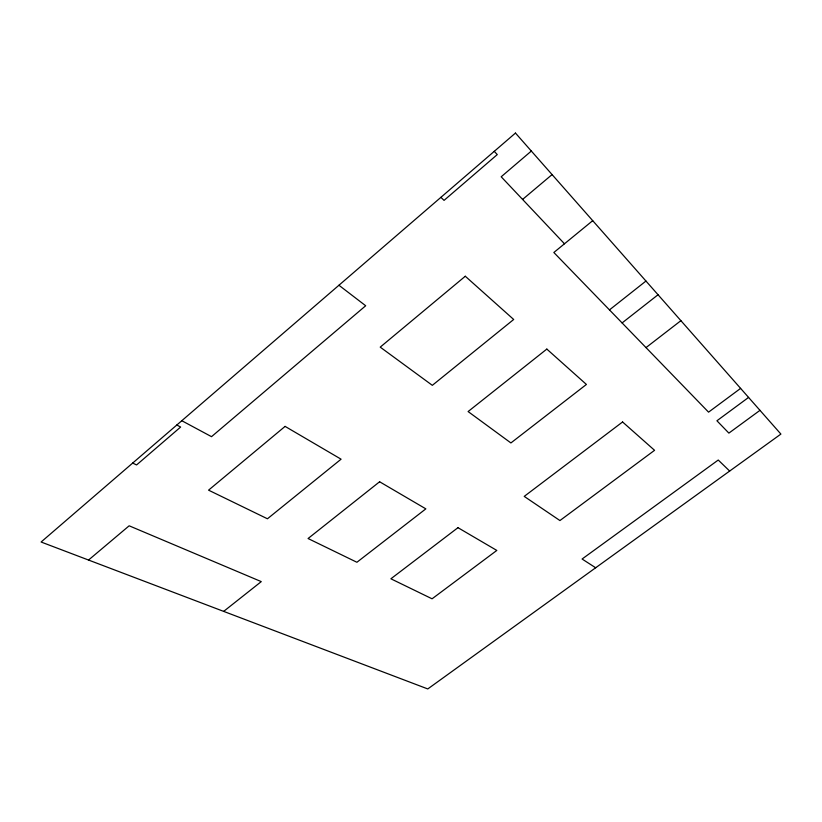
<?xml version="1.0" encoding="UTF-8"?>
<svg xmlns="http://www.w3.org/2000/svg" width="822" height="822" viewBox="0 0 822 822"><rect width="100%" height="100%" fill="white"/><g stroke="black" fill="none" stroke-linecap="round" stroke-linejoin="round"><path stroke-width="1.23" d="M531.331 151.053L501.184 176.771L564.478 243.785M88.54 560.039L129.157 525.803L261.273 581.616L223.666 611.383M522.587 199.427L552.086 174.593M592.713 220.666L553.843 252.498L708.564 412.151L740.612 388.385M609.472 309.894L645.958 281.052M622.1 322.933L658.042 294.749M646.02 347.603L680.893 320.672M748.575 397.416L716.928 420.772L728.878 433.112L759.98 410.342M132.671 463.074L136.575 464.944L180.635 427.039L176.822 425.015M181.806 420.72L211.521 436.667L365.687 305.753L338.931 285.255M595.673 567.766L582.089 559.022L718.253 460.032L729.659 471.057M440.9 197.342L444.055 200.373L497.269 154.587L494.258 151.34M515.466 133.061L41.1 542.017L427.779 688.939L780.9 434.078L515.466 133.061M285.1 426.392L208.562 490.159L267.448 518.785L341.079 459.19L285.1 426.392M465.293 276.243L380.226 347.131L432.331 385.333L513.688 319.481L465.293 276.243M379.61 481.764L308.065 538.523L356.912 562.269L425.847 508.859L379.61 481.764M546.825 349.083L468.098 411.555L510.914 442.945L586.415 384.449L546.825 349.083M457.967 527.673L390.892 578.791L432.074 598.806L496.817 550.432L457.967 527.673M622.573 421.974L524.22 496.396L559.936 520.552L654.569 450.312L622.573 421.974"/></g></svg>
